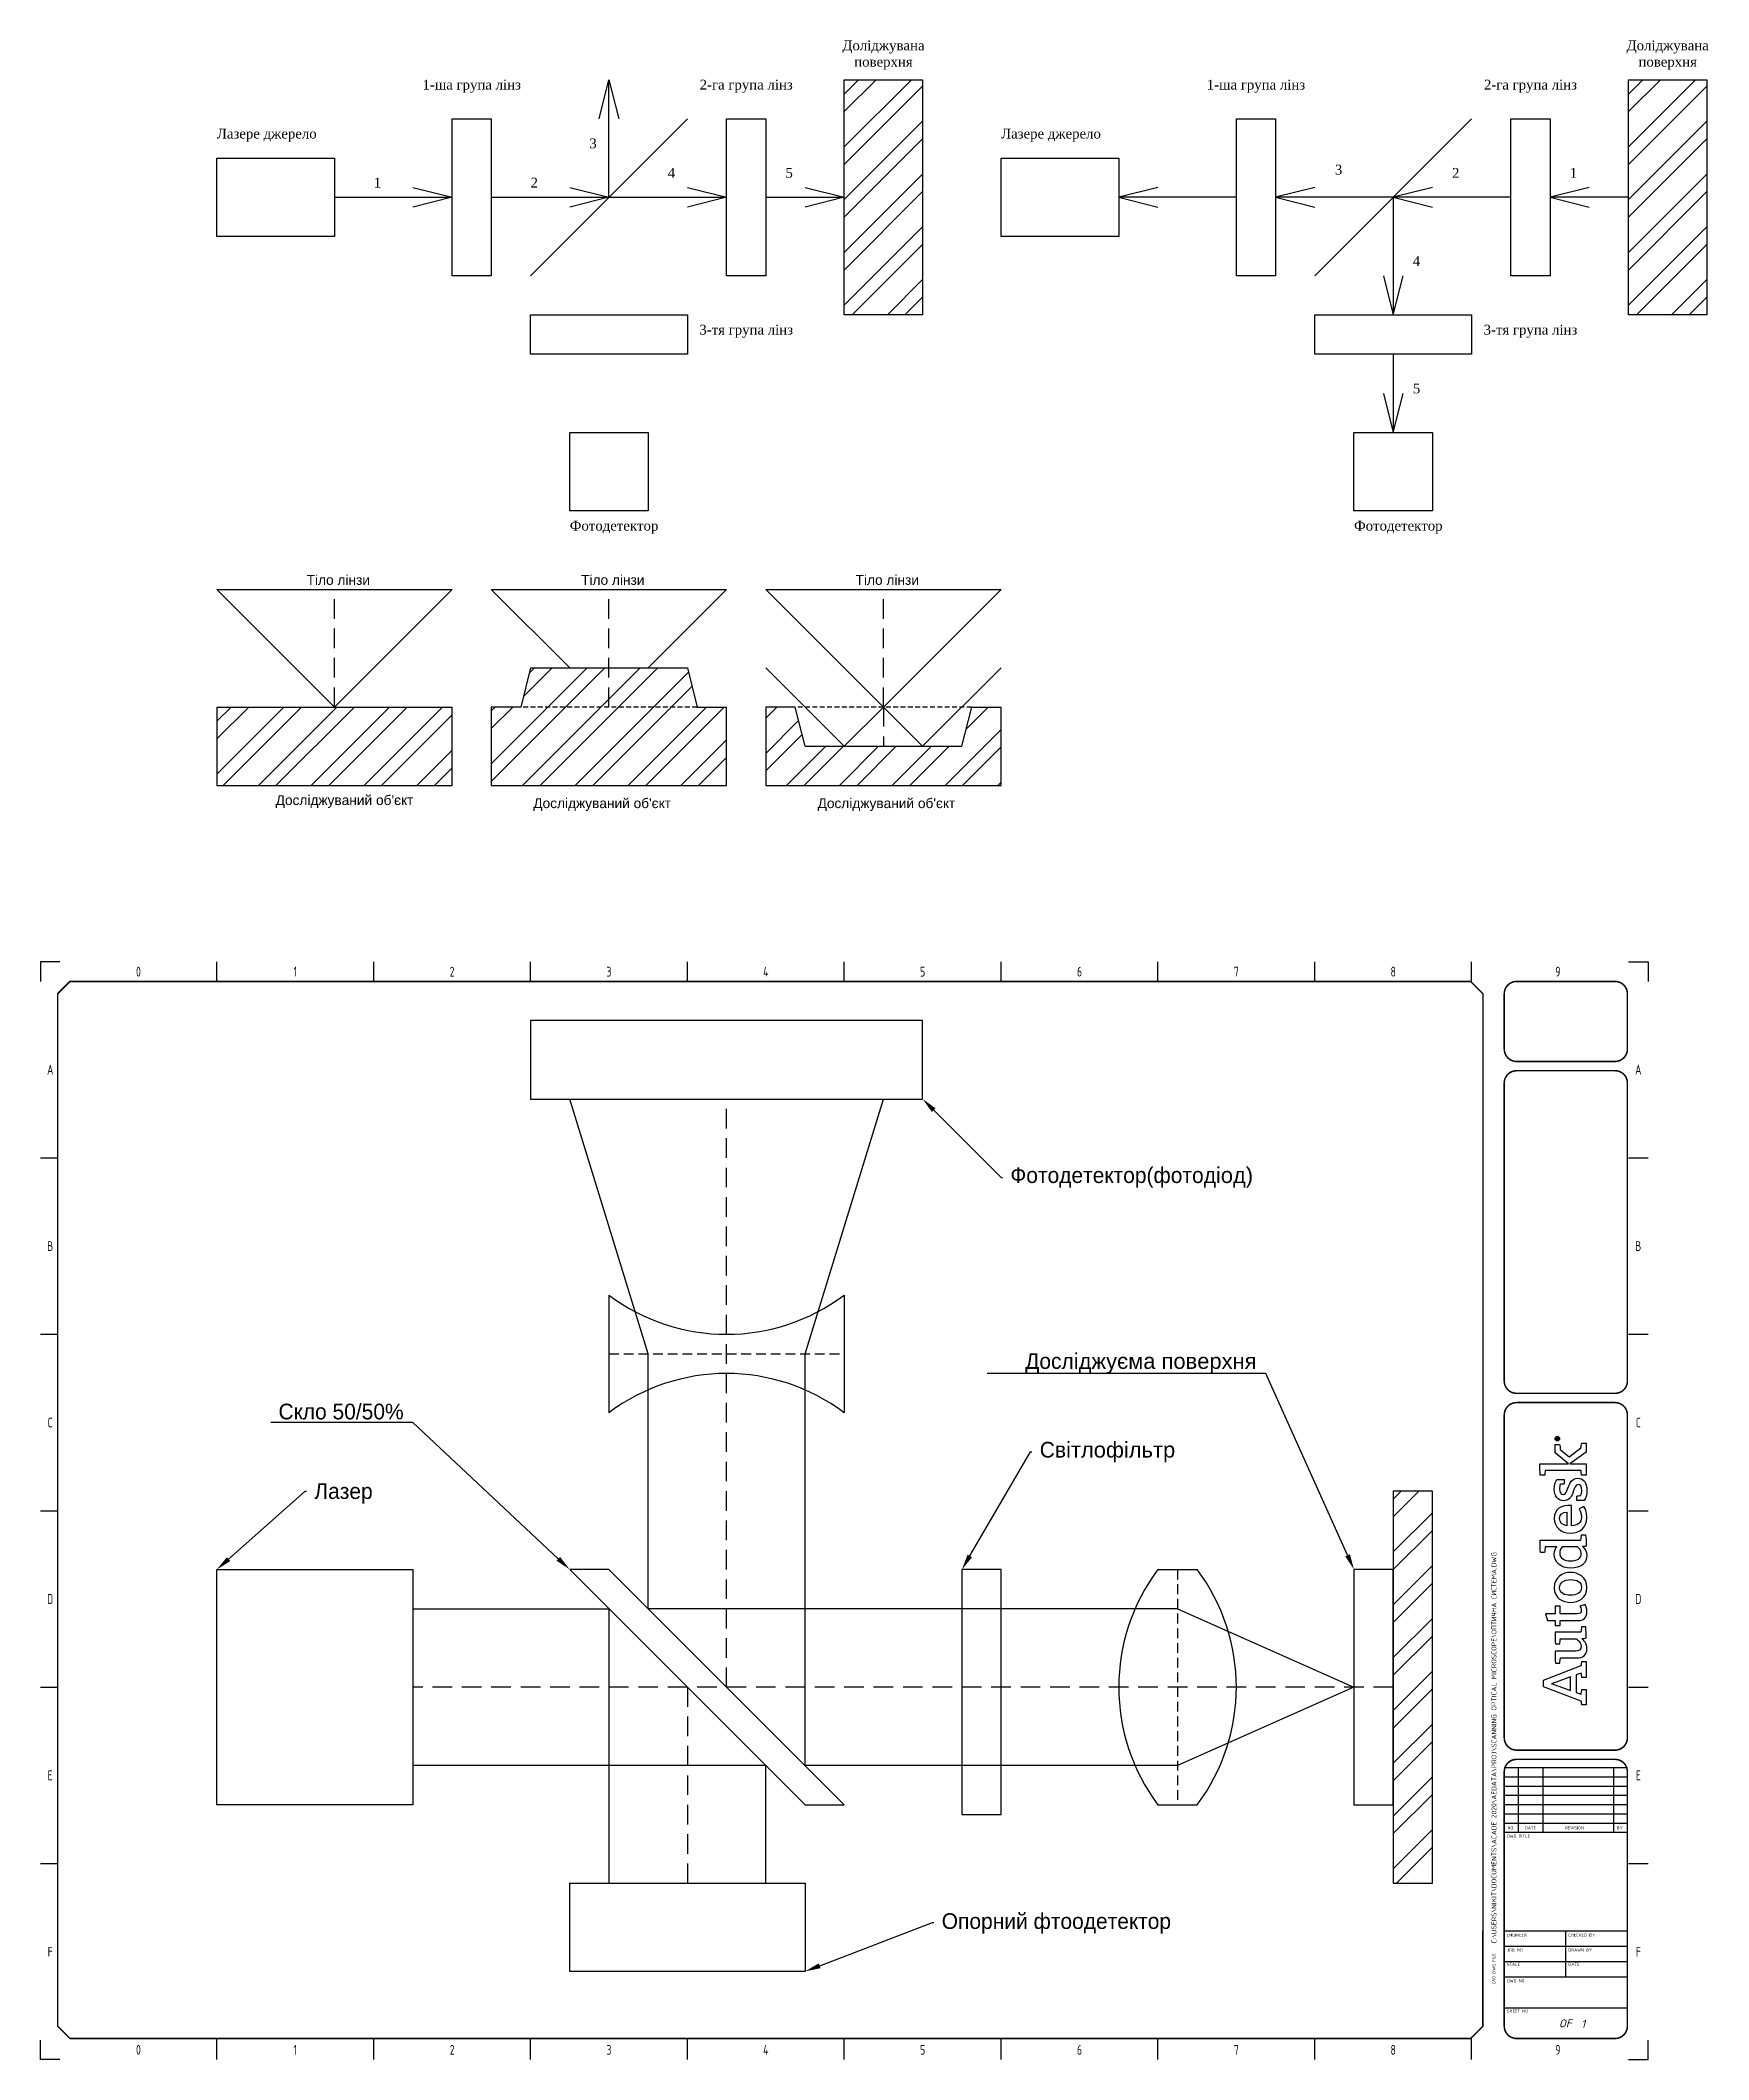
# Model space of a CAD drawing. Extents: x 5 to 430, y 5 to 520.
import ezdxf
from ezdxf import colors
from ezdxf.entities.mleader import LeaderData, LeaderLine
from ezdxf.enums import TextEntityAlignment as Align
from ezdxf.math import Vec2, Vec3

# ---------------------------------------------------------------- set-up
doc = ezdxf.new("R2010")
doc.units = 0
doc.header["$LTSCALE"] = 10
for name, pattern in [('DASHED', [0.75, 0.5, -0.25]), ('HIDDEN2', [0.1875, 0.125, -0.0625]), ('NASCOSTA', [0.375, 0.25, -0.125])]:
    doc.linetypes.add(name, pattern=pattern)
for name, color, linetype in [('Layer1', 7, 'HIDDEN2'), ('Layer2', 7, 'DASHED'), ('LAYER_1', 160, 'Continuous'), ('SYMS', 7, 'Continuous'), ('TITLE', 7, 'Continuous'), ('Title blocks', 7, 'Continuous')]:
    doc.layers.add(name, color=color, linetype=linetype)
doc.styles.add('ISO8', font='ISO8.shx', dxfattribs={"width": 0.8})
doc.styles.add('ITALIC', font='ITALIC')
doc.styles.add('SIMPLEX', font='simplex')
doc.styles.add('stile1', font='swissk.ttf')

# ---------------------------------------------------------------- blocks, each defined once
blk = doc.blocks.new('AI9-BLK2')
at = {"layer": 'LAYER_1', "color": 7}
blk.add_circle((0, 0), 2.03, dxfattribs=at)
blk.add_open_spline([(1.7, 0), (1.7, -1), (1, -1.8), (0, -1.8), (-1, -1.8), (-1.7, -1), (-1.7, 0), (-1.7, 1), (-1, 1.8), (0, 1.8), (1, 1.8), (1.7, 1), (1.7, 0)], degree=3, knots=[0, 0, 0, 0, 1, 1, 1, 2, 2, 2, 3, 3, 3, 4, 4, 4, 4], dxfattribs=at)
blk = doc.blocks.new('AI9-BLK1')
at = {"layer": 'LAYER_1', "color": 7}
for points, knots in [([(0.7, -1.1), (0.7, -1.1), (0.2, -0.4), (0.2, -0.4), (0.1, -0.2), (0, -0.2), (-0.1, -0.1), (0.3, 0), (0.5, 0.2), (0.5, 0.5), (0.5, 0.8), (0.3, 1.1), (-0.2, 1.1), (-0.2, 1.1), (-0.8, 1.1), (-0.8, 1.1), (-0.8, 1.1), (-0.8, -1.1), (-0.8, -1.1), (-0.8, -1.1), (-0.5, -1.1), (-0.5, -1.1), (-0.5, -1.1), (-0.5, -0.1), (-0.5, -0.1), (-0.4, -0.1), (-0.3, -0.2), (-0.2, -0.3), (-0.2, -0.3), (0.3, -1.1), (0.3, -1.1), (0.3, -1.1), (0.7, -1.1), (0.7, -1.1)], [0, 0, 0, 0, 1, 1, 1, 2, 2, 2, 3, 3, 3, 4, 4, 4, 5, 5, 5, 6, 6, 6, 7, 7, 7, 8, 8, 8, 9, 9, 9, 10, 10, 10, 11, 11, 11, 11]), ([(0.2, 0.5), (0.2, 0.2), (-0.1, 0.1), (-0.3, 0.1), (-0.3, 0.1), (-0.5, 0.1), (-0.5, 0.1), (-0.5, 0.1), (-0.5, 0.8), (-0.5, 0.8), (-0.5, 0.8), (-0.2, 0.8), (-0.2, 0.8), (0.1, 0.8), (0.2, 0.7), (0.2, 0.5)], [0, 0, 0, 0, 1, 1, 1, 2, 2, 2, 3, 3, 3, 4, 4, 4, 5, 5, 5, 5])]:
    blk.add_open_spline(points, degree=3, knots=knots, dxfattribs=at)
blk = doc.blocks.new('LOGO')
for points, knots in [([(35.2, 4.3), (35.2, 4.3), (22.1, 38.1), (22.1, 38.1), (22.1, 38.1), (16.1, 38.1), (16.1, 38.1), (16.1, 38.1), (3.2, 4.3), (3.2, 4.3), (2.2, 4.2), (0.9, 4), (0, 3.7), (0, 3.7), (0, 0), (0, 0), (0, 0), (13.7, 0), (13.7, 0), (13.7, 0), (13.7, 3.7), (13.7, 3.7), (12.4, 4), (10.9, 4.3), (9.5, 4.4), (9.5, 4.4), (11.1, 8.8), (11.1, 8.8), (11.1, 8.8), (26.8, 8.8), (26.8, 8.8), (26.8, 8.8), (28.4, 4.3), (28.4, 4.3), (27, 4.2), (25.8, 4), (24.5, 3.7), (24.5, 3.7), (24.5, 0), (24.5, 0), (24.5, 0), (38.7, 0), (38.7, 0), (38.7, 0), (38.7, 3.7), (38.7, 3.7), (37.9, 3.9), (36, 4.3), (35.2, 4.3)], [0, 0, 0, 0, 1, 1, 1, 2, 2, 2, 3, 3, 3, 4, 4, 4, 5, 5, 5, 6, 6, 6, 7, 7, 7, 8, 8, 8, 9, 9, 9, 10, 10, 10, 11, 11, 11, 12, 12, 12, 13, 13, 13, 14, 14, 14, 15, 15, 15, 16, 16, 16, 16]), ([(70.8, 23.1), (70.8, 23.1), (70.8, 27.7), (70.8, 27.7), (70.8, 27.7), (75.3, 27.7), (75.3, 27.7), (75.3, 27.7), (75.3, 34.3), (75.3, 34.3), (75.3, 34.3), (81.3, 36.2), (81.3, 36.2), (81.3, 36.2), (81.3, 27.7), (81.3, 27.7), (81.3, 27.7), (88, 27.7), (88, 27.7), (88, 27.7), (88, 23.1), (88, 23.1), (88, 23.1), (81.3, 23.1), (81.3, 23.1), (81.3, 23.1), (81.3, 8.4), (81.3, 8.4), (81.3, 5.6), (82.1, 4.3), (84.3, 4.3), (86, 4.3), (87.5, 5.1), (88, 5.5), (88, 5.5), (89.7, 0.9), (89.7, 0.9), (88.7, 0.3), (86.5, -0.7), (83.2, -0.7), (77.6, -0.7), (75.3, 2.4), (75.3, 7.4), (75.3, 7.4), (75.3, 23.1), (75.3, 23.1), (75.3, 23.1), (70.8, 23.1), (70.8, 23.1)], [0, 0, 0, 0, 1, 1, 1, 2, 2, 2, 3, 3, 3, 4, 4, 4, 5, 5, 5, 6, 6, 6, 7, 7, 7, 8, 8, 8, 9, 9, 9, 10, 10, 10, 11, 11, 11, 12, 12, 12, 13, 13, 13, 14, 14, 14, 15, 15, 15, 16, 16, 16, 16]), ([(147.1, 4.7), (147.1, 5.4), (147, 6.1), (147, 6.9), (147, 6.9), (147, 41.1), (147, 41.1), (143.4, 41.2), (139.3, 41), (136.1, 40.7), (136.1, 40.7), (136.1, 37), (136.1, 37), (137.7, 36.8), (139.6, 36.6), (141, 36.4), (141, 36.4), (141, 36.4), (141, 36.4), (141, 36.4), (141, 26.2), (141, 26.2), (140, 27.1), (138, 28.4), (134.3, 28.4), (127.3, 28.4), (122, 22.6), (122, 13.8), (122, 4.5), (126.6, -0.7), (133.4, -0.7), (137.1, -0.7), (139.6, 1.1), (141.3, 3.1), (141.3, 2.1), (141.6, 0.6), (141.8, 0), (145.2, -0.2), (148.7, 0.1), (151.7, 0.4), (151.7, 0.4), (151.7, 4.1), (151.7, 4.1), (150.2, 4.2), (148.4, 4.5), (147.1, 4.7)], [0, 0, 0, 0, 1, 1, 1, 2, 2, 2, 3, 3, 3, 4, 4, 4, 5, 5, 5, 6, 6, 6, 7, 7, 7, 8, 8, 8, 9, 9, 9, 10, 10, 10, 11, 11, 11, 12, 12, 12, 13, 13, 13, 14, 14, 14, 15, 15, 15, 15]), ([(229.4, 4.6), (229.4, 4.6), (221.5, 15.2), (221.5, 15.2), (221.5, 15.2), (228, 23), (228, 23), (229.4, 23.1), (231.3, 23.3), (232.4, 23.6), (232.4, 23.6), (232.4, 27.7), (232.4, 27.7), (232.4, 27.7), (225, 27.7), (225, 27.7), (225, 27.7), (215.2, 15.6), (215.2, 15.6), (215.2, 15.6), (215.2, 41.2), (215.2, 41.2), (211.8, 41.3), (208.2, 41.2), (205.1, 40.9), (205.1, 40.9), (205.1, 36.9), (205.1, 36.9), (206.5, 36.8), (208, 36.6), (209.1, 36.5), (209.1, 36.5), (209.1, 4.5), (209.1, 4.5), (207.8, 4.4), (206.3, 4.2), (205.1, 4), (205.1, 4), (205.1, 0), (205.1, 0), (205.1, 0), (215.2, 0), (215.2, 0), (215.2, 0), (215.2, 14.5), (215.2, 14.5), (215.2, 14.5), (225.6, 0), (225.6, 0), (225.6, 0), (233.7, 0), (233.7, 0), (233.7, 0), (233.7, 3.8), (233.7, 3.8), (232.2, 4.2), (230.6, 4.4), (229.4, 4.6)], [0, 0, 0, 0, 1, 1, 1, 2, 2, 2, 3, 3, 3, 4, 4, 4, 5, 5, 5, 6, 6, 6, 7, 7, 7, 8, 8, 8, 9, 9, 9, 10, 10, 10, 11, 11, 11, 12, 12, 12, 13, 13, 13, 14, 14, 14, 15, 15, 15, 16, 16, 16, 17, 17, 17, 18, 18, 18, 19, 19, 19, 19]), ([(12.8, 13.8), (12.8, 13.8), (16.6, 24.3), (16.6, 24.3), (17.8, 27.5), (18.2, 28.8), (18.8, 30.9), (18.8, 30.9), (18.9, 30.9), (18.9, 30.9), (19.6, 28.9), (20, 27.5), (21.1, 24.3), (21.1, 24.3), (24.9, 13.8), (24.9, 13.8), (24.9, 13.8), (12.8, 13.8), (12.8, 13.8)], [0, 0, 0, 0, 1, 1, 1, 2, 2, 2, 3, 3, 3, 4, 4, 4, 5, 5, 5, 6, 6, 6, 6]), ([(59.7, -0.1), (59.5, 0.6), (59.2, 2.6), (59.1, 3.8), (57.8, 2), (54.9, -0.7), (50.2, -0.7), (44.2, -0.7), (42, 3.1), (42, 8.1), (42, 8.1), (42, 22.9), (42, 22.9), (40.6, 23.2), (38.8, 23.4), (37.3, 23.5), (37.3, 23.5), (37.3, 27.3), (37.3, 27.3), (40.3, 27.6), (44.4, 27.8), (48, 27.6), (48, 27.6), (48, 9.3), (48, 9.3), (48, 6.2), (49.1, 4.5), (52.3, 4.5), (55.8, 4.5), (58.4, 7.9), (59, 8.6), (59, 8.6), (59, 23), (59, 23), (57.8, 23.2), (56, 23.4), (54.6, 23.5), (54.6, 23.5), (54.6, 27.3), (54.6, 27.3), (57.6, 27.7), (61.5, 27.8), (65, 27.7), (65, 27.7), (65, 4.6), (65, 4.6), (66.3, 4.4), (68.1, 4.2), (69.6, 4.1), (69.6, 4.1), (69.6, 0.3), (69.6, 0.3), (66.7, 0), (63, -0.2), (59.7, -0.1)], [0, 0, 0, 0, 1, 1, 1, 2, 2, 2, 3, 3, 3, 4, 4, 4, 5, 5, 5, 6, 6, 6, 7, 7, 7, 8, 8, 8, 9, 9, 9, 10, 10, 10, 11, 11, 11, 12, 12, 12, 13, 13, 13, 14, 14, 14, 15, 15, 15, 16, 16, 16, 17, 17, 17, 18, 18, 18, 18]), ([(104.8, -0.7), (95.2, -0.7), (91.4, 7), (91.4, 13.8), (91.4, 20.6), (95.1, 28.4), (104.6, 28.4), (114.1, 28.4), (118.3, 20.8), (118.3, 14), (118.3, 7.2), (114.2, -0.7), (104.8, -0.7)], [0, 0, 0, 0, 1, 1, 1, 2, 2, 2, 3, 3, 3, 4, 4, 4, 4]), ([(104.5, 23.6), (99.6, 23.6), (97.8, 19.5), (97.8, 14), (97.8, 8.5), (99.9, 4.1), (104.8, 4.1), (109.8, 4.1), (111.8, 8.2), (111.8, 13.8), (111.8, 19.3), (109.5, 23.6), (104.5, 23.6)], [0, 0, 0, 0, 1, 1, 1, 2, 2, 2, 3, 3, 3, 4, 4, 4, 4]), ([(141, 7.6), (140.3, 6.7), (138.2, 4.3), (135, 4.3), (130.5, 4.3), (128.5, 8.1), (128.5, 13.8), (128.5, 19.6), (130.9, 23.5), (135.4, 23.5), (138.3, 23.5), (139.9, 22.3), (141, 21.3), (141, 21.3), (141, 7.6), (141, 7.6)], [0, 0, 0, 0, 1, 1, 1, 2, 2, 2, 3, 3, 3, 4, 4, 4, 5, 5, 5, 5]), ([(167.6, 4.1), (171.4, 4.1), (173.8, 5.5), (175, 6.2), (175, 6.2), (177.1, 2.1), (177.1, 2.1), (175.5, 1.1), (172.6, -0.7), (167.2, -0.7), (158.2, -0.7), (153.3, 5.5), (153.3, 14), (153.3, 22.5), (158.9, 28.4), (166.4, 28.4), (174.6, 28.4), (178.7, 22.5), (177.9, 12.9), (177.9, 12.9), (159.8, 12.9), (159.8, 12.9), (160, 7.9), (162.3, 4.1), (167.6, 4.1)], [0, 0, 0, 0, 1, 1, 1, 2, 2, 2, 3, 3, 3, 4, 4, 4, 5, 5, 5, 6, 6, 6, 7, 7, 7, 8, 8, 8, 8]), ([(172, 17.3), (171.9, 20.8), (170.4, 23.7), (166.3, 23.7), (162.6, 23.7), (160.6, 21.2), (159.9, 17.3), (159.9, 17.3), (172, 17.3), (172, 17.3)], [0, 0, 0, 0, 1, 1, 1, 2, 2, 2, 3, 3, 3, 3]), ([(193.3, 16.4), (190.2, 17.6), (187.8, 18.3), (187.8, 20.5), (187.8, 22.6), (189.9, 23.7), (192.6, 23.7), (194.1, 23.7), (195.6, 23.5), (196.8, 23.1), (196.9, 21.9), (197.1, 20.1), (197.3, 19.6), (197.3, 19.6), (201.3, 19.6), (201.3, 19.6), (201.3, 19.6), (201.3, 26.1), (201.3, 26.1), (200.2, 26.8), (197.1, 28.4), (192.4, 28.4), (186.5, 28.4), (182.2, 25), (182.2, 20.1), (182.2, 15.7), (184.9, 13.4), (189.1, 11.9), (193.4, 10.4), (196.7, 9.3), (196.7, 7.2), (196.7, 5.1), (195, 3.9), (191.4, 3.9), (189.9, 3.9), (188.1, 4.1), (187, 4.6), (186.9, 5.9), (186.6, 7.8), (186.3, 8.4), (186.3, 8.4), (182.3, 8.4), (182.3, 8.4), (182.3, 8.4), (182.3, 1.6), (182.3, 1.6), (182.3, 1.6), (182.3, 1.6), (182.3, 1.6), (184.1, 0.5), (187.5, -0.8), (191.8, -0.8), (198.3, -0.8), (202.4, 2.6), (202.4, 7.8), (202.4, 12.5), (197.8, 14.6), (193.3, 16.4)], [0, 0, 0, 0, 1, 1, 1, 2, 2, 2, 3, 3, 3, 4, 4, 4, 5, 5, 5, 6, 6, 6, 7, 7, 7, 8, 8, 8, 9, 9, 9, 10, 10, 10, 11, 11, 11, 12, 12, 12, 13, 13, 13, 14, 14, 14, 15, 15, 15, 16, 16, 16, 17, 17, 17, 18, 18, 18, 19, 19, 19, 19])]:
    blk.add_open_spline(points, degree=3, knots=knots)
for name, p in [('AI9-BLK2', (237.6, 25.7)), ('AI9-BLK1', (237.8, 25.7))]:
    blk.add_blockref(name, p)
blk = doc.blocks.new('Title_blocks_A3')
at = {"layer": 'TITLE'}
for p, q in [((372.89, 276.86), (372.89, 259.33)), ((378.32, 79.49), (409.72, 79.49)), ((381.85, 79.49), (381.85, 63)), ((388.13, 79.49), (388.13, 63)), ((406.19, 79.49), (406.19, 63)), ((378.32, 77.13), (409.72, 77.13)), ((378.32, 74.78), (409.72, 74.78)), ((378.32, 72.42), (409.72, 72.42)), ((378.32, 70.06), (409.72, 70.06)), ((378.32, 67.71), (409.72, 67.71)), ((378.32, 65.35), (409.72, 65.35)), ((378.32, 63), (409.72, 63)), ((372.89, 13.53), (372.89, 37.81)), ((378.32, 37.87), (409.72, 37.87)), ((394.02, 26.1), (394.02, 37.87)), ((378.32, 33.95), (409.72, 33.95)), ((378.32, 30.02), (409.72, 30.02)), ((378.32, 26.1), (409.72, 26.1)), ((378.32, 18.24), (409.72, 18.24))]:
    blk.add_line(p, q, dxfattribs=at)
at = {"layer": 'TITLE', "const_width": 0.392}
blk.add_lwpolyline([(372.89, 13.53), (372.89, 276.86), (369.75, 280), (12.53, 280), (9.39, 276.86), (9.39, 13.53), (12.53, 10.39), (369.75, 10.39)], close=True, dxfattribs=at)
for points in [[(381.46, 280, 0.414214), (378.32, 276.86, 0.414214)], [(409.72, 276.86, 0.414214), (406.58, 280, 0.414214)], [(378.32, 262.73, 0.414214), (381.46, 259.59, 0.414214)], [(406.58, 259.59, 0.414214), (409.72, 262.73, 0.414214)], [(381.46, 257.23, 0.414214), (378.32, 254.09, 0.414214)], [(409.72, 254.09, 0.414214), (406.58, 257.23, 0.414214)], [(378.32, 178.08, 0.414214), (381.46, 174.94, 0.414214)], [(406.58, 174.94, 0.414214), (409.72, 178.08, 0.414214)], [(381.46, 172.58, 0.414214), (378.32, 169.44, 0.414214)], [(409.72, 169.44, 0.414214), (406.58, 172.58, 0.414214)], [(378.32, 87.08, 0.414214), (381.46, 83.94, 0.414214)], [(406.58, 83.94, 0.414214), (409.72, 87.08, 0.414214)], [(381.46, 81.58, 0.414214), (378.32, 78.44, 0.414214)], [(409.72, 78.44, 0.414214), (406.58, 81.58, 0.414214)], [(378.32, 13.53, 0.414214), (381.46, 10.39, 0.414214)], [(406.58, 10.39, 0.414214), (409.72, 13.53, 0.414214)]]:
    blk.add_lwpolyline(points, format="xyb", dxfattribs=at)
for points in [[(406.58, 280), (381.46, 280)], [(378.32, 276.86), (378.32, 262.73)], [(409.72, 276.86), (409.72, 262.73)], [(406.58, 259.59), (381.46, 259.59)], [(378.32, 254.09), (378.32, 178.08)], [(406.58, 257.23), (381.46, 257.23)], [(409.72, 254.09), (409.72, 178.08)], [(381.46, 174.94), (406.58, 174.94)], [(381.46, 172.58), (406.58, 172.58)], [(381.46, 83.94), (406.58, 83.94)], [(378.32, 78.44), (378.32, 13.53)], [(381.46, 81.58), (406.58, 81.58)], [(409.72, 78.44), (409.72, 13.53)], [(381.46, 10.39), (406.58, 10.39)]]:
    blk.add_lwpolyline(points, dxfattribs=at)
at = {"layer": 'TITLE', "color": 7, "const_width": 0.392}
for points in [[(378.32, 169.44), (378.32, 87.08)], [(409.72, 169.44), (409.72, 87.08)]]:
    blk.add_lwpolyline(points, dxfattribs=at)
at = {"layer": 'Title blocks', "color": 7}
for p, q in [((50, 280), (50, 285)), ((90, 280), (90, 285)), ((130, 280), (130, 285)), ((170, 280), (170, 285)), ((250, 280), (250, 285)), ((290, 280), (290, 285)), ((330, 280), (330, 285)), ((370, 280), (370, 285)), ((5, 235), (9.39, 235)), ((410, 235), (415, 235)), ((5, 190), (9.39, 190)), ((410, 190), (415, 190)), ((5, 100), (9.39, 100)), ((410, 100), (415, 100)), ((5, 55), (9.39, 55)), ((410, 55), (415, 55)), ((50, 5), (50, 10.39)), ((90, 5), (90, 10.39)), ((130, 5), (130, 10.39)), ((170, 5), (170, 10.39)), ((250, 5), (250, 10.39)), ((290, 5), (290, 10.39)), ((330, 5), (330, 10.39)), ((370, 5), (370, 10.64))]:
    blk.add_line(p, q, dxfattribs=at)
at = {"layer": 'Title blocks', "color": 2}
for p, q in [((210, 280), (210, 285)), ((5, 145), (9.39, 145)), ((410, 145), (415, 145)), ((210, 5), (210, 10.39))]:
    blk.add_line(p, q, dxfattribs=at)
at = {"layer": 'Title blocks'}
for points in [[(10, 285), (5, 285), (5, 280)], [(410, 285), (415, 285), (415, 280)], [(10, 5), (5, 5), (5, 10)], [(410, 5), (415, 5), (415, 10)]]:
    blk.add_lwpolyline(points, dxfattribs=at)
at = {"xscale": 0.2857500000000073, "yscale": 0.2857500000000073, "zscale": 0.2857500000000073, "rotation": 90}
blk.add_blockref('LOGO', (399.19, 95.48), dxfattribs=at)
at = {"layer": 'TITLE', "color": 1, "style": 'SIMPLEX'}
for s, p in [('DWG TITLE', (378.97, 61.62)), ('ENGINEER', (378.97, 36.37)), ('CHECKED BY', (394.67, 36.37)), ('JOB NO', (378.97, 32.57)), ('DRAWN BY', (394.67, 32.57)), ('SCALE', (378.97, 28.91)), ('DATE', (394.67, 28.91)), ('DWG NO', (378.97, 24.72)), ('SHEET NO', (378.97, 17))]:
    blk.add_text(s, height=0.785, dxfattribs=at).set_placement(p)
at = {"layer": 'TITLE', "color": 1}
for s, height, style, p in [('NO.', 0.785, 'SIMPLEX', (380.02, 64.11)), ('DATE', 0.785, 'SIMPLEX', (384.99, 64.11)), ('REVISION', 0.785, 'SIMPLEX', (396.24, 64.11)), ('BY', 0.785, 'SIMPLEX', (407.76, 64.11)), ('OF', 2, 'ITALIC', (393.89, 14.25))]:
    blk.add_text(s, height=height, dxfattribs=dict(at, style=style)).set_placement(p, align=Align.MIDDLE)
at = {"layer": 'TITLE', "color": 1, "style": 'SIMPLEX'}
blk.add_text('CAD DWG FILE', height=0.7852, rotation=90, dxfattribs=at).set_placement((376.02, 24.2))
at = {"layer": 'TITLE', "color": 1, "style": 'ITALIC'}
for tag, height, p in [('TITLE#2', 1.5, (393.23, 50.25)), ('TITLE#1', 1.5, (393.23, 52.79)), ('TITLE#4', 1.5, (393.23, 45.16)), ('TITLE#3', 1.5, (393.23, 47.71)), ('DWG#', 2, (393.23, 20.38))]:
    blk.add_attdef(tag, text='', height=height, dxfattribs=at).set_placement(p, align=Align.CENTER)
at = {"layer": 'TITLE', "color": 1, "style": 'SIMPLEX'}
blk.add_attdef('CAD#', (376.32, 34.6), '', height=1.25, rotation=90, dxfattribs=at)
at = {"layer": 'TITLE', "color": 1}
for tag, p, height, style in [('ENGINEER', (381.68, 34.6), 1.25, 'ITALIC'), ('JOB#', (384.53, 30.65), 1.25, 'SIMPLEX'), ('CHKDBY', (396.6, 34.6), 1.25, 'ITALIC'), ('DRAWNBY', (397.48, 30.65), 1.25, 'ITALIC'), ('SCALE', (383.14, 26.88), 1.25, 'SIMPLEX'), ('DATE', (396.4, 26.88), 1.25, 'SIMPLEX'), ('SHTS', (397.95, 13.15), 2, 'ITALIC')]:
    blk.add_attdef(tag, p, '', height=height, dxfattribs=dict(at, style=style))
at = {"layer": 'TITLE', "color": 7, "flags": 9}
blk.add_attdef('WD_TB', (381.46, 10.39), '', height=1.57, dxfattribs=at)
at = {"layer": 'TITLE', "color": 1, "style": 'ITALIC'}
blk.add_attdef('SH#', text='', height=2, dxfattribs=at).set_placement((389.77, 13.15), align=Align.RIGHT)
at = {"layer": 'Title blocks', "style": 'ISO8', "width": 0.8}
for s, p in [('0', (30, 282.5)), ('1', (70, 282.5)), ('2', (110, 282.5)), ('3', (150, 282.5)), ('4', (190, 282.5)), ('5', (230, 282.5)), ('6', (270, 282.5)), ('7', (310, 282.5)), ('8', (350, 282.5)), ('9', (392, 282.5)), ('A', (7.5, 257.5)), ('A', (412.5, 257.5)), ('B', (7.5, 212.5)), ('B', (412.5, 212.5)), ('C', (7.5, 167.5)), ('C', (412.5, 167.5)), ('D', (7.5, 122.5)), ('D', (412.5, 122.5)), ('E', (7.5, 77.5)), ('E', (412.5, 77.5)), ('F', (7.5, 32.5)), ('F', (412.5, 32.5)), ('0', (30, 7.5)), ('1', (70, 7.5)), ('2', (110, 7.5)), ('3', (150, 7.5)), ('4', (190, 7.5)), ('5', (230, 7.5)), ('6', (270, 7.5)), ('7', (310, 7.5)), ('8', (350, 7.5)), ('9', (392, 7.5))]:
    blk.add_text(s, height=2.5, dxfattribs=at).set_placement(p, align=Align.MIDDLE)

msp = doc.modelspace()

# ---------------------------------------------------------------- hatches: boundary and pattern name
h = msp.add_hatch()
h.set_pattern_fill('ANSI32', color=256)
h.paths.add_polyline_path([(230, 510), (210, 510), (210, 450), (230, 450)])
h = msp.add_hatch()
h.set_pattern_fill('ANSI32', color=256)
h.set_pattern_definition([(45, (200, 0), (-6.7352, 6.7352), []), (45, (204.49, 0), (-6.7352, 6.7352), [])])
h.paths.add_polyline_path([(430, 510), (410, 510), (410, 450), (430, 450)])
h = msp.add_hatch()
h.set_pattern_fill('ANSI32', color=256)
h.paths.add_polyline_path([(360, 150), (350, 150), (350, 50), (360, 50)])
at = {"layer": 'Layer1'}
h = msp.add_hatch(dxfattribs=at)
h.set_pattern_fill('ANSI32', color=256)
h.paths.add_polyline_path([(110, 350), (50, 350), (50, 330), (110, 330)])
h.paths.add_polyline_path([(180, 350), (172.5, 350), (127.5, 350), (120, 350), (120, 330), (180, 330)])
h.paths.add_polyline_path([(150, 360), (130, 360), (127.5, 350), (150, 350)])
h.paths.add_polyline_path([(170, 360), (150, 360), (150, 350), (172.5, 350)])
h.paths.add_polyline_path([(250, 350), (242.5, 350), (240, 340), (200, 340), (197.5, 350), (190, 350), (190, 330), (250, 330)])

# ---------------------------------------------------------------- linework, layer by layer
for p, q in [((147.5, 500), (150, 510)), ((150, 480), (150, 510)), ((150, 510), (152.5, 500)), ((130, 460), (170, 500)), ((330, 460), (370, 500)), ((80, 480), (110, 480)), ((100, 482.5), (110, 480)), ((110, 480), (100, 477.5)), ((120, 480), (150, 480)), ((140, 482.5), (150, 480)), ((150, 480), (140, 477.5)), ((150, 480), (180, 480)), ((170, 482.5), (180, 480)), ((180, 480), (170, 477.5)), ((190, 480), (210, 480)), ((200, 482.5), (210, 480)), ((210, 480), (200, 477.5)), ((290, 482.5), (280, 480)), ((310, 480), (280, 480)), ((280, 480), (290, 477.5)), ((330, 482.5), (320, 480)), ((350, 480), (320, 480)), ((320, 480), (330, 477.5)), ((360, 482.5), (350, 480)), ((380, 480), (350, 480)), ((350, 480), (360, 477.5)), ((350, 480), (350, 450)), ((400, 482.5), (390, 480)), ((410, 480), (390, 480)), ((390, 480), (400, 477.5)), ((347.5, 460), (350, 450)), ((350, 450), (352.5, 460)), ((350, 440), (350, 420)), ((347.5, 430), (350, 420)), ((350, 420), (352.5, 430)), ((50, 380), (110, 380)), ((120, 380), (180, 380)), ((190, 380), (250, 380)), ((130, 360), (127.5, 350)), ((130, 360), (170, 360)), ((170, 360), (172.5, 350)), ((50, 350), (110, 350)), ((50, 350), (50, 330)), ((110, 330), (110, 350)), ((120, 350), (120, 330)), ((127.5, 350), (120, 350)), ((172.5, 350), (180, 350)), ((180, 330), (180, 350)), ((190, 350), (190, 330)), ((197.5, 350), (190, 350)), ((200, 340), (197.5, 350)), ((240, 340), (242.5, 350)), ((242.5, 350), (250, 350)), ((250, 330), (250, 350)), ((200, 340), (240, 340)), ((50, 330), (110, 330)), ((120, 330), (180, 330)), ((190, 330), (250, 330)), ((150, 200), (150, 170)), ((210, 200), (210, 170)), ((150, 130), (140, 130)), ((140, 130), (200, 70)), ((180, 100), (150, 130)), ((290, 130), (300, 130)), ((210, 70), (180, 100)), ((200, 70), (210, 70)), ((290, 70), (300, 70))]:
    msp.add_line(p, q)
at = {"color": 3}
for p, q in [((160, 185), (140, 250)), ((200, 185), (220, 250)), ((160, 120), (160, 185)), ((200, 80), (200, 185)), ((295, 120), (160, 120)), ((295, 120), (340, 100)), ((340, 100), (295, 80)), ((295, 80), (200, 80))]:
    msp.add_line(p, q, dxfattribs=at)
at = {"linetype": 'DASHED'}
for p, q in [((180, 100), (180, 250)), ((350, 100), (100, 100)), ((170, 100), (170, 50))]:
    msp.add_line(p, q, dxfattribs=at)
at = {"linetype": 'NASCOSTA'}
for p, q in [((150, 185), (210, 185)), ((295, 130), (295, 70))]:
    msp.add_line(p, q, dxfattribs=at)
at = {"color": 4}
for p, q in [((100, 120), (150, 120)), ((150, 120), (150, 50)), ((190, 80), (100, 80)), ((190, 50), (190, 80))]:
    msp.add_line(p, q, dxfattribs=at)
for points in [[(210, 510), (230, 510), (230, 450), (210, 450)], [(410, 510), (430, 510), (430, 450), (410, 450)], [(110, 500), (120, 500), (120, 460), (110, 460)], [(180, 500), (190, 500), (190, 460), (180, 460)], [(310, 500), (320, 500), (320, 460), (310, 460)], [(380, 500), (390, 500), (390, 460), (380, 460)], [(50, 490), (80, 490), (80, 470), (50, 470)], [(250, 490), (280, 490), (280, 470), (250, 470)], [(130, 450), (170, 450), (170, 440), (130, 440)], [(330, 450), (370, 450), (370, 440), (330, 440)], [(140, 420), (160, 420), (160, 400), (140, 400)], [(340, 420), (360, 420), (360, 400), (340, 400)], [(130, 250), (230, 250), (230, 270), (130, 270)], [(360, 150), (350, 150), (350, 50), (360, 50)], [(100, 70), (50, 70), (50, 130), (100, 130)], [(250, 130), (240, 130), (240, 67.5), (250, 67.5)], [(350, 130), (340, 130), (340, 70), (350, 70)], [(140, 50), (200, 50), (200, 27.5), (140, 27.5)]]:
    msp.add_lwpolyline(points, close=True)
for centre, start, end in [((180, 240), 233.1301, 306.8699), ((180, 130), 53.1301, 126.8699), ((330, 100), 143.1301, 216.8699), ((260, 100), 323.1301, 36.8699)]:
    msp.add_arc(centre, 50, start, end)
at = {"layer": 'Layer1'}
for p, q in [((172.5, 350), (127.5, 350)), ((242.5, 350), (197.5, 350))]:
    msp.add_line(p, q, dxfattribs=at)
at = {"layer": 'Layer2'}
for p, q in [((80, 350), (80, 380)), ((150, 350), (150, 380)), ((220, 350), (220, 380)), ((220, 350), (220, 340))]:
    msp.add_line(p, q, dxfattribs=at)
at = {"layer": 'LAYER_1'}
for p, q in [((80, 350), (50, 380)), ((110, 380), (80, 350)), ((140, 360), (120, 380)), ((180, 380), (160, 360)), ((220, 350), (190, 380)), ((250, 380), (220, 350)), ((210, 340), (190, 360)), ((230, 340), (250, 360)), ((220, 350), (210, 340)), ((220, 350), (230, 340))]:
    msp.add_line(p, q, dxfattribs=at)

# ---------------------------------------------------------------- block references
at = {"layer": 'SYMS'}
ref = msp.add_blockref('Title_blocks_A3', (0, 0), dxfattribs=at)
ref.add_attrib('CAD#', 'C:\\USERS\\NIKIT\\DOCUMENTS\\ACADE 2020\\AEDATA\\PROJ\\SCANNING OPTICAL MICROSCOPE\\ОПТИЧНА СИСТЕМА.DWG', (376.32, 34.6), dxfattribs={"layer": 'TITLE', "color": 1, "height": 1.25, "rotation": 90, "style": 'SIMPLEX'})
ref.add_attrib('SHTS', '1', (397.95, 13.15), dxfattribs={"layer": 'TITLE', "color": 1, "height": 2, "style": 'ITALIC'})

# ---------------------------------------------------------------- texts
at = {"char_height": 2.5, "attachment_point": 1}
for s, width, insert in [('\\pxqc;{\\fTimes New Roman|b0|i0|c204|p18;Доліджувана поверхня}', 20, (210, 520)), ('\\pxqc;{\\fTimes New Roman|b0|i0|c204|p18;Доліджувана поверхня}', 20, (410, 520)), ('\\pxqc;{\\fTimes New Roman|b0|i0|c204|p18;1-ша група лінз}', 30, (100, 510)), ('\\pxqc;{\\fTimes New Roman|b0|i0|c204|p18;1-ша група лінз}', 30, (300, 510)), ('{\\fTimes New Roman|b0|i0|c204|p18;Лазере джерело}', 30, (50, 497.5)), ('{\\fTimes New Roman|b0|i0|c0|p18;3}', 12.5, (145, 495)), ('{\\fTimes New Roman|b0|i0|c204|p18;Лазере джерело}', 30, (250, 497.5)), ('{\\fTimes New Roman|b0|i0|c0|p18;1}', 12.5, (90, 485)), ('{\\fTimes New Roman|b0|i0|c0|p18;2}', 12.5, (130, 485)), ('{\\fTimes New Roman|b0|i0|c0|p18;4}', 12.5, (165, 487.5)), ('{\\fTimes New Roman|b0|i0|c0|p18;5}', 12.5, (195, 487.5)), ('{\\fTimes New Roman|b0|i0|c0|p18;3}', 12.5, (335.12, 488.31)), ('{\\fTimes New Roman|b0|i0|c0|p18;2}', 12.5, (365, 487.5)), ('{\\fTimes New Roman|b0|i0|c0|p18;1}', 12.5, (395, 487.5)), ('{\\fTimes New Roman|b0|i0|c0|p18;4}', 12.5, (355, 465)), ('\\pxqc;{\\fTimes New Roman|b0|i0|c204|p18;3-тя група лінз}', 30, (170, 447.5)), ('\\pxqc;{\\fTimes New Roman|b0|i0|c204|p18;3-тя група лінз}', 30, (370, 447.5)), ('{\\fTimes New Roman|b0|i0|c0|p18;5}', 12.5, (355, 432.5)), ('{\\fTimes New Roman|b0|i0|c204|p18;Фотодетектор}', 20, (140, 397.5)), ('{\\fTimes New Roman|b0|i0|c204|p18;Фотодетектор}', 20, (340, 397.5))]:
    msp.add_mtext_dynamic_manual_height_columns(s, width=width, gutter_width=12.5, heights=[0], dxfattribs=dict(at, insert=insert))
at = {"char_height": 2.5, "attachment_point": 1, "style": 'stile1'}
for insert in [(170, 510), (370, 510)]:
    msp.add_mtext_dynamic_manual_height_columns('\\pxqc;{\\fTimes New Roman|b0|i0|c204|p18;2-га група\\fTimes New Roman|b0|i0|c0|p18; \\fTimes New Roman|b0|i0|c204|p18;лінз}', width=30, gutter_width=12.5, heights=[0], dxfattribs=dict(at, insert=insert))
at = {"layer": 'Layer1', "char_height": 2.5, "attachment_point": 1, "style": 'stile1'}
for s, width, insert in [('{\\fArial|b0|i0|c204|p34;Тіло лінзи}', 40, (72.9, 383.66)), ('{\\fArial|b0|i0|c204|p34;Тіло лінзи}', 40, (142.9, 383.66)), ('{\\fArial|b0|i0|c204|p34;Тіло лінзи}', 40, (212.9, 383.66)), ("{\\fArial|b0|i0|c204|p34;Досліджуваний об'єкт}", 60, (65, 327.5)), ("{\\fArial|b0|i0|c204|p34;Досліджуваний об'єкт}", 60, (130.7, 326.71)), ("{\\fArial|b0|i0|c204|p34;Досліджуваний об'єкт}", 60, (203.2, 326.71))]:
    msp.add_mtext_dynamic_manual_height_columns(s, width=width, gutter_width=12.5, heights=[0], dxfattribs=dict(at, insert=insert))

# ---------------------------------------------------------------- leaders
ml = msp.add_multileader_mtext('Standard')
ml.set_content('{\\Ftxt|c204;Фотодетектор(фотод\\fArial|b0|i0|c204|p34;іод)}', color=256)
ml.set_leader_properties()
ml.build(insert=Vec2(0, 0))
ml.multileader.update_dxf_attribs({"text_right_attachment_type": 6, "dogleg_length": 0.36})
ctx = ml.context
ctx.base_point, ctx.plane_origin = Vec3(250.36, 230), Vec3(230, 250)
ctx.right_attachment = 6
notes = []
notes.append((ctx, [(0, (1, 1, 0), (250, 230), (1, 0), 0.36, [(0, [(230, 250)], 0, [])])]))
ctx.mtext.insert, ctx.mtext.flow_direction = Vec3(252.36, 232.59), 5
ml = msp.add_multileader_mtext('Standard')
ml.set_content('{\\Ftxt|c204;Досл\\fArial|b0|i0|c204|p34;іджуєма поверхня}', color=256)
ml.set_leader_properties()
ml.build(insert=Vec2(0, 0))
ml.multileader.update_dxf_attribs({"text_right_attachment_type": 6, "dogleg_length": 0.36})
ctx = ml.context
ctx.base_point, ctx.plane_origin = Vec3(249.57, 182.59), Vec3(340, 130)
ctx.right_attachment, ctx.text_align_type = 6, 2
notes.append((ctx, [(0, (1, 1, 0), (317.5, 180), (-1, 0), 0.36, [(0, [(340, 130)], 0, [])])]))
ctx.mtext.insert, ctx.mtext.alignment, ctx.mtext.flow_direction = Vec3(315.14, 185.18), 3, 5
ml = msp.add_multileader_mtext('Standard')
ml.set_content('{\\Ftxt|c204;Скло 50/50%}', color=256)
ml.set_leader_properties()
ml.build(insert=Vec2(0, 0))
ml.multileader.update_dxf_attribs({"text_right_attachment_type": 6, "dogleg_length": 0.36})
ctx = ml.context
ctx.base_point, ctx.plane_origin = Vec3(54.31, 170.3), Vec3(140, 130)
ctx.right_attachment, ctx.text_align_type = 6, 2
notes.append((ctx, [(0, (1, 1, 0), (100, 167.5), (-1, 0), 0.36, [(0, [(140, 130)], 0, [])])]))
ctx.mtext.insert, ctx.mtext.alignment, ctx.mtext.flow_direction = Vec3(97.64, 172.3), 3, 5
ml = msp.add_multileader_mtext('Standard')
ml.set_content('{\\Ftxt|c204;Св\\fArial|b0|i0|c204|p34;ітлофільтр}', color=256)
ml.set_leader_properties()
ml.build(insert=Vec2(0, 0))
ml.multileader.update_dxf_attribs({"text_right_attachment_type": 6, "dogleg_length": 0.36})
ctx = ml.context
ctx.base_point, ctx.plane_origin = Vec3(257.86, 160), Vec3(240, 130)
ctx.right_attachment = 6
notes.append((ctx, [(0, (1, 1, 0), (257.5, 160), (1, 0), 0.36, [(0, [(240, 130)], 0, [])])]))
ctx.mtext.insert, ctx.mtext.flow_direction = Vec3(259.86, 162.56), 5
ml = msp.add_multileader_mtext('Standard')
ml.set_content('{\\Ftxt|c204;Лазер}', color=256)
ml.set_leader_properties()
ml.build(insert=Vec2(0, 0))
ml.multileader.update_dxf_attribs({"text_right_attachment_type": 6, "dogleg_length": 0.36})
ctx = ml.context
ctx.base_point, ctx.plane_origin = Vec3(72.86, 150), Vec3(50, 130)
ctx.right_attachment = 6
notes.append((ctx, [(0, (1, 1, 0), (72.5, 150), (1, 0), 0.36, [(0, [(50, 130)], 0, [])])]))
ctx.mtext.insert, ctx.mtext.flow_direction = Vec3(74.86, 152), 5
ml = msp.add_multileader_mtext('Standard')
ml.set_content('{\\Ftxt|c204;Опорний фтоодетектор}', color=256)
ml.set_leader_properties()
ml.build(insert=Vec2(0, 0))
ml.multileader.update_dxf_attribs({"text_right_attachment_type": 6, "dogleg_length": 0.36})
ctx = ml.context
ctx.base_point, ctx.plane_origin = Vec3(232.86, 40), Vec3(200, 27.5)
ctx.right_attachment = 6
notes.append((ctx, [(0, (1, 1, 0), (232.5, 40), (1, 0), 0.36, [(0, [(200, 27.5)], 0, [])])]))
ctx.mtext.insert, ctx.mtext.flow_direction = Vec3(234.86, 42.33), 5
for ctx, leaders in notes:
    for number, flags, end, landing, length, lines in leaders:
        leader = LeaderData()
        leader.index, (leader.has_last_leader_line, leader.has_dogleg_vector, leader.attachment_direction) = number, flags
        leader.last_leader_point, leader.dogleg_vector, leader.dogleg_length = Vec3(end), Vec3(landing), length
        for number, points, colour, breaks in lines:
            line = LeaderLine()
            line.index, line.vertices, line.color, line.breaks = number, Vec3.list(points), colors.encode_raw_color(colour), breaks
            leader.lines.append(line)
        ctx.leaders.append(leader)

doc.saveas('drawing.dxf')
